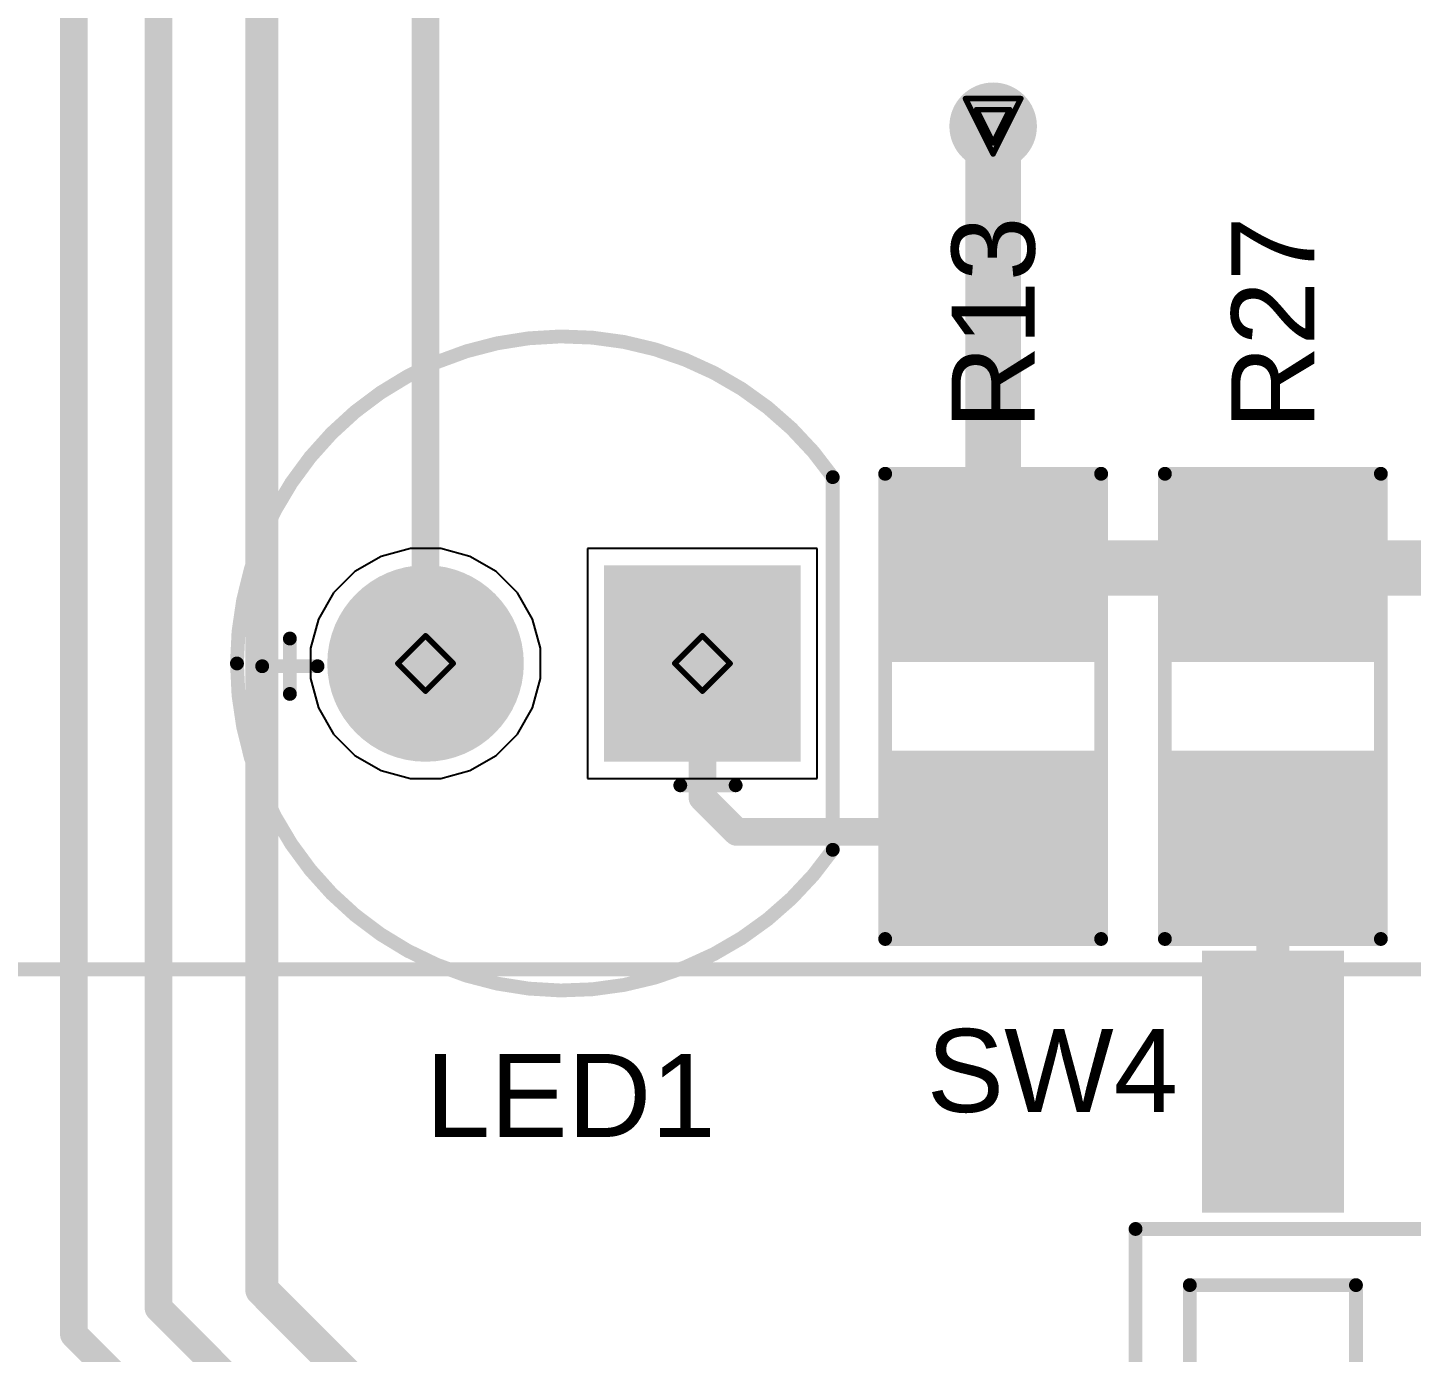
# Model space of a CAD drawing. Header units: inches. Extents: x 29 to 267, y 155 to 337.
# Drawn here: x 54.19 to 66.88, y 223.75 to 235.91 of the extents above; entities that cross this region are included whole.
import ezdxf

# ---------------------------------------------------------------- set-up
doc = ezdxf.new("R2010")
doc.units = ezdxf.units.IN
for name, color, linetype in [('Board Outline', 216, 'Continuous'), ('Bottom Layer', 5, 'Continuous'), ('Bottom Solder', 6, 'Continuous'), ('Dimension', 6, 'Continuous'), ('Drill Drawing', 1, 'Continuous'), ('Multi-Layer', 9, 'Continuous'), ('Pad Holes', 156, 'Continuous'), ('Top Layer', 1, 'Continuous'), ('Top Overlay', 2, 'Continuous'), ('Top Paste', 8, 'Continuous'), ('Top Solder', 216, 'Continuous'), ('Via Holes', 16, 'Continuous')]:
    doc.layers.add(name, color=color, linetype=linetype)
doc.styles.add('Arial', font='', dxfattribs={"height": 0.2})
doc.styles.get('Arial').set_extended_font_data('Arial')

# ---------------------------------------------------------------- blocks, each defined once
blk = doc.blocks.new('SMXS_06K_TP_15')
at = {"layer": 'Top Layer'}
for points in [[(-3.3000442, 6.899998899999999), (-3.3000442, 5.8000011), (-5.5000398, 5.8000011), (-5.5000398, 6.899998899999999)], [(5.5000398, 6.899998899999999), (5.5000398, 5.8000011), (3.3000442, 5.8000011), (3.3000442, 6.899998899999999)], [(-3.3000442, 4.359998899999999), (-3.3000442, 3.2600011), (-5.5000398, 3.2600011), (-5.5000398, 4.359998899999999)], [(5.5000398, 4.359998899999999), (5.5000398, 3.2600011), (3.3000442, 3.2600011), (3.3000442, 4.359998899999999)], [(-3.3000442, 1.8199989), (-3.3000442, 0.7200011), (-5.5000398, 0.7200011), (-5.5000398, 1.8199989)], [(5.5000398, 1.8199989), (5.5000398, 0.7200011), (3.3000442, 0.7200011), (3.3000442, 1.8199989)], [(-3.3000442, -0.7200011), (-3.3000442, -1.8199989), (-5.5000398, -1.8199989), (-5.5000398, -0.7200011)], [(5.5000398, -0.7200011), (5.5000398, -1.8199989), (3.3000442, -1.8199989), (3.3000442, -0.7200011)], [(-3.3000442, -3.2600011), (-3.3000442, -4.359998899999999), (-5.5000398, -4.359998899999999), (-5.5000398, -3.2600011)], [(5.5000398, -3.2600011), (5.5000398, -4.359998899999999), (3.3000442, -4.359998899999999), (3.3000442, -3.2600011)], [(-3.3000442, -5.8000011), (-3.3000442, -6.899998899999999), (-5.5000398, -6.899998899999999), (-5.5000398, -5.8000011)], [(5.5000398, -5.8000011), (5.5000398, -6.899998899999999), (3.3000442, -6.899998899999999), (3.3000442, -5.8000011)]]:
    blk.add_hatch(color=1, dxfattribs=at).paths.add_polyline_path(points)
at = {"layer": 'Top Paste'}
for points in [[(-3.3000442, 6.899998899999999), (-3.3000442, 5.8000011), (-5.5000398, 5.8000011), (-5.5000398, 6.899998899999999)], [(5.5000398, 6.899998899999999), (5.5000398, 5.8000011), (3.3000442, 5.8000011), (3.3000442, 6.899998899999999)], [(-3.3000442, 4.359998899999999), (-3.3000442, 3.2600011), (-5.5000398, 3.2600011), (-5.5000398, 4.359998899999999)], [(5.5000398, 4.359998899999999), (5.5000398, 3.2600011), (3.3000442, 3.2600011), (3.3000442, 4.359998899999999)], [(-3.3000442, 1.8199989), (-3.3000442, 0.7200011), (-5.5000398, 0.7200011), (-5.5000398, 1.8199989)], [(5.5000398, 1.8199989), (5.5000398, 0.7200011), (3.3000442, 0.7200011), (3.3000442, 1.8199989)], [(-3.3000442, -0.7200011), (-3.3000442, -1.8199989), (-5.5000398, -1.8199989), (-5.5000398, -0.7200011)], [(5.5000398, -0.7200011), (5.5000398, -1.8199989), (3.3000442, -1.8199989), (3.3000442, -0.7200011)], [(-3.3000442, -3.2600011), (-3.3000442, -4.359998899999999), (-5.5000398, -4.359998899999999), (-5.5000398, -3.2600011)], [(5.5000398, -3.2600011), (5.5000398, -4.359998899999999), (3.3000442, -4.359998899999999), (3.3000442, -3.2600011)], [(-3.3000442, -5.8000011), (-3.3000442, -6.899998899999999), (-5.5000398, -6.899998899999999), (-5.5000398, -5.8000011)], [(5.5000398, -5.8000011), (5.5000398, -6.899998899999999), (3.3000442, -6.899998899999999), (3.3000442, -5.8000011)]]:
    blk.add_hatch(color=8, dxfattribs=at).paths.add_polyline_path(points)
at = {"layer": 'Top Solder'}
for points in [[(-3.1984442, 7.001598899999999), (-3.1984442, 5.6984011), (-5.6016398, 5.6984011), (-5.6016398, 7.001598899999999)], [(5.6016398, 7.001598899999999), (5.6016398, 5.6984011), (3.1984442, 5.6984011), (3.1984442, 7.001598899999999)], [(-3.1984442, 4.461598899999999), (-3.1984442, 3.1584011), (-5.6016398, 3.1584011), (-5.6016398, 4.461598899999999)], [(5.6016398, 4.461598899999999), (5.6016398, 3.1584011), (3.1984442, 3.1584011), (3.1984442, 4.461598899999999)], [(-3.1984442, 1.9215989), (-3.1984442, 0.6184011), (-5.6016398, 0.6184010999999999), (-5.6016398, 1.9215989)], [(5.6016398, 1.9215989), (5.6016398, 0.6184011), (3.1984442, 0.6184010999999999), (3.1984442, 1.9215989)], [(-3.1984442, -0.6184010999999999), (-3.1984442, -1.9215989), (-5.6016398, -1.9215989), (-5.6016398, -0.6184011)], [(5.6016398, -0.6184010999999999), (5.6016398, -1.9215989), (3.1984442, -1.9215989), (3.1984442, -0.6184011)], [(-3.1984442, -3.1584011), (-3.1984442, -4.461598899999999), (-5.6016398, -4.461598899999999), (-5.6016398, -3.1584011)], [(5.6016398, -3.1584011), (5.6016398, -4.461598899999999), (3.1984442, -4.461598899999999), (3.1984442, -3.1584011)], [(-3.1984442, -5.6984011), (-3.1984442, -7.001598899999999), (-5.6016398, -7.001598899999999), (-5.6016398, -5.6984011)], [(5.6016398, -5.6984011), (5.6016398, -7.001598899999999), (3.1984442, -7.001598899999999), (3.1984442, -5.6984011)]]:
    blk.add_hatch(color=216, dxfattribs=at).paths.add_polyline_path(points)
at = {"layer": 'Top Overlay'}
for points in [[(-3.080029399999999, 7.609941599999999, 0.127, 0.127, 0), (-3.080029399999999, 6.964908599999999, 0.127, 0.127, 0)], [(-3.080029399999999, 7.609941599999999, 0.127, 0.127, 0), (3.0479746, 7.609941599999999, 0.127, 0.127, 0)], [(3.0479746, 7.609941599999999, 0.127, 0.127, 0), (3.0479746, -7.6200508, 0.127, 0.127, 0)], [(-2.2930104, 7.112050799999999, 0.127, 0.127, 0), (-2.2930104, 5.5880508, 0.127, 0.127, 0)], [(-2.2930104, 7.112050799999999, 0.127, 0.127, 0), (2.5329896, 7.112050799999999, 0.127, 0.127, 0)], [(-1.7850104, 7.112050799999999, 0.127, 0.127, 0), (-1.7850104, 5.5880508, 0.127, 0.127, 0)], [(-1.0230104, 7.112050799999999, 0.127, 0.127, 0), (-1.7850104, 6.0960508, 0.127, 0.127, 0)], [(-0.5150104, 7.112050799999999, 0.127, 0.127, 0), (-1.5310104, 5.5880508, 0.127, 0.127, 0)], [(-0.5150104, 7.112050799999999, 0.127, 0.127, 0), (-0.5150104, 5.5880508, 0.127, 0.127, 0)], [(2.5329896, 7.112050799999999, 0.127, 0.127, 0), (2.5329896, 5.5880508, 0.127, 0.127, 0)], [(-5.87873856, 6.4796416, 0.254, 0.254, 0), (-5.75173856, 6.352641599999999, 0.254, 0.254, 0)], [(-5.87873856, 6.4796416, 0.254, 0.254, 0), (-5.87873856, 6.225641599999999, 0.254, 0.254, 0)], [(-5.75173856, 6.352641599999999, 0.254, 0.254, 0), (-5.87873856, 6.225641599999999, 0.254, 0.254, 0)], [(-0.5150104, 6.3500508, 0.127, 0.127, 0), (-1.0230104, 5.5880508, 0.127, 0.127, 0)], [(-3.080029399999999, 5.734989799999999, 0.127, 0.127, 0), (-3.080029399999999, 4.4248832, 0.127, 0.127, 0)], [(-2.2930104, 5.5880508, 0.127, 0.127, 0), (2.5329896, 5.5880508, 0.127, 0.127, 0)], [(-2.2930104, 4.5720508, 0.127, 0.127, 0), (2.5329896, 4.5720508, 0.127, 0.127, 0)], [(-2.2930104, 4.5720508, 0.127, 0.127, 0), (-2.2930104, 3.0480508, 0.127, 0.127, 0)], [(-1.0230104, 4.5720508, 0.127, 0.127, 0), (-1.7850104, 3.5560508, 0.127, 0.127, 0)], [(-1.7850104, 4.5720508, 0.127, 0.127, 0), (-1.7850104, 3.0480508, 0.127, 0.127, 0)], [(-0.5150104, 4.5720508, 0.127, 0.127, 0), (-1.5310104, 3.0480508, 0.127, 0.127, 0)], [(-0.5150104, 4.5720508, 0.127, 0.127, 0), (-0.5150104, 3.0480508, 0.127, 0.127, 0)], [(2.5329896, 4.5720508, 0.127, 0.127, 0), (2.5329896, 3.0480508, 0.127, 0.127, 0)], [(-0.5150104, 3.8100508, 0.127, 0.127, 0), (-1.0230104, 3.0480508, 0.127, 0.127, 0)], [(-3.080029399999999, 3.1949898, 0.127, 0.127, 0), (-3.080029399999999, 1.8848832, 0.127, 0.127, 0)], [(-2.2930104, 3.0480508, 0.127, 0.127, 0), (2.5329896, 3.0480508, 0.127, 0.127, 0)], [(-2.2930104, 2.0320508, 0.127, 0.127, 0), (-2.2930104, 0.5080507999999999, 0.127, 0.127, 0)], [(-2.2930104, 2.0320508, 0.127, 0.127, 0), (2.5329896, 2.0320508, 0.127, 0.127, 0)], [(-1.7850104, 2.0320508, 0.127, 0.127, 0), (-1.7850104, 0.5080507999999999, 0.127, 0.127, 0)], [(-1.0230104, 2.0320508, 0.127, 0.127, 0), (-1.7850104, 1.0160508, 0.127, 0.127, 0)], [(-0.5150104, 2.0320508, 0.127, 0.127, 0), (-1.5310104, 0.5080507999999999, 0.127, 0.127, 0)], [(-0.5150104, 2.0320508, 0.127, 0.127, 0), (-0.5150104, 0.5080507999999999, 0.127, 0.127, 0)], [(2.5329896, 2.0320508, 0.127, 0.127, 0), (2.5329896, 0.5080507999999999, 0.127, 0.127, 0)], [(-0.5150104, 1.2700508, 0.127, 0.127, 0), (-1.0230104, 0.5080507999999999, 0.127, 0.127, 0)], [(-3.080029399999999, 0.6549898, 0.127, 0.127, 0), (-3.080029399999999, -0.6550659999999999, 0.127, 0.127, 0)], [(-2.2930104, 0.5080507999999999, 0.127, 0.127, 0), (2.5329896, 0.5080507999999999, 0.127, 0.127, 0)], [(-2.2930104, -0.5079491999999999, 0.127, 0.127, 0), (2.5329896, -0.5079491999999999, 0.127, 0.127, 0)], [(-2.2930104, -0.5079491999999999, 0.127, 0.127, 0), (-2.2930104, -2.0319492, 0.127, 0.127, 0)], [(-1.0230104, -0.5079491999999999, 0.127, 0.127, 0), (-1.7850104, -1.5239492, 0.127, 0.127, 0)], [(-1.7850104, -0.5079491999999999, 0.127, 0.127, 0), (-1.7850104, -2.0319492, 0.127, 0.127, 0)], [(-0.5150104, -0.5079491999999999, 0.127, 0.127, 0), (-1.5310104, -2.0319492, 0.127, 0.127, 0)], [(-0.5150104, -0.5079491999999999, 0.127, 0.127, 0), (-0.5150104, -2.0319492, 0.127, 0.127, 0)], [(2.5329896, -0.5079491999999999, 0.127, 0.127, 0), (2.5329896, -2.0319492, 0.127, 0.127, 0)], [(-0.5150104, -1.2699492, 0.127, 0.127, 0), (-1.0230104, -2.0319492, 0.127, 0.127, 0)], [(-3.080029399999999, -1.8849594, 0.127, 0.127, 0), (-3.080029399999999, -3.195066, 0.127, 0.127, 0)], [(-2.2930104, -2.0319492, 0.127, 0.127, 0), (2.5329896, -2.0319492, 0.127, 0.127, 0)], [(-2.2930104, -3.0479238, 0.127, 0.127, 0), (-2.2930104, -4.5719238, 0.127, 0.127, 0)], [(-2.2930104, -3.0479238, 0.127, 0.127, 0), (2.5329896, -3.0479238, 0.127, 0.127, 0)], [(-1.7850104, -3.0479238, 0.127, 0.127, 0), (-1.7850104, -4.5719238, 0.127, 0.127, 0)], [(-1.0230104, -3.0479238, 0.127, 0.127, 0), (-1.7850104, -4.0639238, 0.127, 0.127, 0)], [(-0.5150104, -3.0479238, 0.127, 0.127, 0), (-1.5310104, -4.5719238, 0.127, 0.127, 0)], [(-0.5150104, -3.0479238, 0.127, 0.127, 0), (-0.5150104, -4.5719238, 0.127, 0.127, 0)], [(2.5329896, -3.0479238, 0.127, 0.127, 0), (2.5329896, -4.5719238, 0.127, 0.127, 0)], [(-0.5150104, -3.8099238, 0.127, 0.127, 0), (-1.0230104, -4.5719238, 0.127, 0.127, 0)], [(-3.080029399999999, -4.4249594, 0.127, 0.127, 0), (-3.080029399999999, -5.735066, 0.127, 0.127, 0)], [(-2.2930104, -4.5719238, 0.127, 0.127, 0), (2.5329896, -4.5719238, 0.127, 0.127, 0)], [(-2.2930104, -5.5879238, 0.127, 0.127, 0), (2.5329896, -5.5879238, 0.127, 0.127, 0)], [(-2.2930104, -5.5879238, 0.127, 0.127, 0), (-2.2930104, -7.1119238, 0.127, 0.127, 0)], [(-1.0230104, -5.5879238, 0.127, 0.127, 0), (-1.7850104, -6.603923799999999, 0.127, 0.127, 0)], [(-1.7850104, -5.5879238, 0.127, 0.127, 0), (-1.7850104, -7.1119238, 0.127, 0.127, 0)], [(-0.5150104, -5.5879238, 0.127, 0.127, 0), (-1.5310104, -7.1119238, 0.127, 0.127, 0)], [(-0.5150104, -5.5879238, 0.127, 0.127, 0), (-0.5150104, -7.1119238, 0.127, 0.127, 0)], [(2.5329896, -5.5879238, 0.127, 0.127, 0), (2.5329896, -7.1119238, 0.127, 0.127, 0)], [(-0.5150104, -6.3499238, 0.127, 0.127, 0), (-1.0230104, -7.1119238, 0.127, 0.127, 0)], [(-3.080029399999999, -6.964959399999999, 0.127, 0.127, 0), (-3.080029399999999, -7.6200508, 0.127, 0.127, 0)], [(-2.2930104, -7.1119238, 0.127, 0.127, 0), (2.5329896, -7.1119238, 0.127, 0.127, 0)], [(-3.080029399999999, -7.6200508, 0.127, 0.127, 0), (3.0479746, -7.6200508, 0.127, 0.127, 0)]]:
    blk.add_lwpolyline(points, format="xyseb", dxfattribs=at)
for points in [[(-3.1117794, 7.609941599999999, 0.0635, 0.0635, 1), (-3.0482794, 7.609941599999999, 0.0635, 0.0635, 1)], [(-3.1117794, 7.609941599999999, 0.0635, 0.0635, 1), (-3.0482794, 7.609941599999999, 0.0635, 0.0635, 1)], [(3.0162246, 7.609941599999999, 0.0635, 0.0635, 1), (3.0797246, 7.609941599999999, 0.0635, 0.0635, 1)], [(3.0162246, 7.609941599999999, 0.0635, 0.0635, 1), (3.0797246, 7.609941599999999, 0.0635, 0.0635, 1)], [(-2.3247604, 7.112050799999999, 0.0635, 0.0635, 1), (-2.2612604, 7.112050799999999, 0.0635, 0.0635, 1)], [(-2.3247604, 7.112050799999999, 0.0635, 0.0635, 1), (-2.2612604, 7.112050799999999, 0.0635, 0.0635, 1)], [(-1.8167604, 7.112050799999999, 0.0635, 0.0635, 1), (-1.7532604, 7.112050799999999, 0.0635, 0.0635, 1)], [(-1.0547604, 7.112050799999999, 0.0635, 0.0635, 1), (-0.9912603999999999, 7.112050799999999, 0.0635, 0.0635, 1)], [(-0.5467603999999999, 7.112050799999999, 0.0635, 0.0635, 1), (-0.4832604, 7.112050799999999, 0.0635, 0.0635, 1)], [(-0.5467603999999999, 7.112050799999999, 0.0635, 0.0635, 1), (-0.4832604, 7.112050799999999, 0.0635, 0.0635, 1)], [(2.5012396, 7.112050799999999, 0.0635, 0.0635, 1), (2.5647396, 7.112050799999999, 0.0635, 0.0635, 1)], [(2.5012396, 7.112050799999999, 0.0635, 0.0635, 1), (2.5647396, 7.112050799999999, 0.0635, 0.0635, 1)], [(-3.1117794, 6.964908599999999, 0.0635, 0.0635, 1), (-3.0482794, 6.964908599999999, 0.0635, 0.0635, 1)], [(-5.94223856, 6.4796416, 0.127, 0.127, 1), (-5.815238559999999, 6.4796416, 0.127, 0.127, 1)], [(-5.94223856, 6.4796416, 0.127, 0.127, 1), (-5.815238559999999, 6.4796416, 0.127, 0.127, 1)], [(-5.815238559999999, 6.352641599999999, 0.127, 0.127, 1), (-5.688238559999999, 6.352641599999999, 0.127, 0.127, 1)], [(-5.815238559999999, 6.352641599999999, 0.127, 0.127, 1), (-5.688238559999999, 6.352641599999999, 0.127, 0.127, 1)], [(-5.94223856, 6.225641599999999, 0.127, 0.127, 1), (-5.815238559999999, 6.225641599999999, 0.127, 0.127, 1)], [(-5.94223856, 6.225641599999999, 0.127, 0.127, 1), (-5.815238559999999, 6.225641599999999, 0.127, 0.127, 1)], [(-0.5467603999999999, 6.3500508, 0.0635, 0.0635, 1), (-0.4832604, 6.3500508, 0.0635, 0.0635, 1)], [(-1.8167604, 6.0960508, 0.0635, 0.0635, 1), (-1.7532604, 6.0960508, 0.0635, 0.0635, 1)], [(-3.1117794, 5.734989799999999, 0.0635, 0.0635, 1), (-3.0482794, 5.734989799999999, 0.0635, 0.0635, 1)], [(-2.3247604, 5.5880508, 0.0635, 0.0635, 1), (-2.2612604, 5.5880508, 0.0635, 0.0635, 1)], [(-2.3247604, 5.5880508, 0.0635, 0.0635, 1), (-2.2612604, 5.5880508, 0.0635, 0.0635, 1)], [(-1.8167604, 5.5880508, 0.0635, 0.0635, 1), (-1.7532604, 5.5880508, 0.0635, 0.0635, 1)], [(-1.5627604, 5.5880508, 0.0635, 0.0635, 1), (-1.4992604, 5.5880508, 0.0635, 0.0635, 1)], [(-1.0547604, 5.5880508, 0.0635, 0.0635, 1), (-0.9912603999999999, 5.5880508, 0.0635, 0.0635, 1)], [(-0.5467603999999999, 5.5880508, 0.0635, 0.0635, 1), (-0.4832604, 5.5880508, 0.0635, 0.0635, 1)], [(2.5012396, 5.5880508, 0.0635, 0.0635, 1), (2.5647396, 5.5880508, 0.0635, 0.0635, 1)], [(2.5012396, 5.5880508, 0.0635, 0.0635, 1), (2.5647396, 5.5880508, 0.0635, 0.0635, 1)], [(-2.3247604, 4.5720508, 0.0635, 0.0635, 1), (-2.2612604, 4.5720508, 0.0635, 0.0635, 1)], [(-2.3247604, 4.5720508, 0.0635, 0.0635, 1), (-2.2612604, 4.5720508, 0.0635, 0.0635, 1)], [(-1.8167604, 4.5720508, 0.0635, 0.0635, 1), (-1.7532604, 4.5720508, 0.0635, 0.0635, 1)], [(-1.0547604, 4.5720508, 0.0635, 0.0635, 1), (-0.9912603999999999, 4.5720508, 0.0635, 0.0635, 1)], [(-0.5467603999999999, 4.5720508, 0.0635, 0.0635, 1), (-0.4832604, 4.5720508, 0.0635, 0.0635, 1)], [(-0.5467603999999999, 4.5720508, 0.0635, 0.0635, 1), (-0.4832604, 4.5720508, 0.0635, 0.0635, 1)], [(2.5012396, 4.5720508, 0.0635, 0.0635, 1), (2.5647396, 4.5720508, 0.0635, 0.0635, 1)], [(2.5012396, 4.5720508, 0.0635, 0.0635, 1), (2.5647396, 4.5720508, 0.0635, 0.0635, 1)], [(-3.1117794, 4.4248832, 0.0635, 0.0635, 1), (-3.0482794, 4.4248832, 0.0635, 0.0635, 1)], [(-0.5467603999999999, 3.8100508, 0.0635, 0.0635, 1), (-0.4832604, 3.8100508, 0.0635, 0.0635, 1)], [(-1.8167604, 3.5560508, 0.0635, 0.0635, 1), (-1.7532604, 3.5560508, 0.0635, 0.0635, 1)], [(-3.1117794, 3.1949898, 0.0635, 0.0635, 1), (-3.0482794, 3.1949898, 0.0635, 0.0635, 1)], [(-2.3247604, 3.0480508, 0.0635, 0.0635, 1), (-2.2612604, 3.0480508, 0.0635, 0.0635, 1)], [(-2.3247604, 3.0480508, 0.0635, 0.0635, 1), (-2.2612604, 3.0480508, 0.0635, 0.0635, 1)], [(-1.8167604, 3.0480508, 0.0635, 0.0635, 1), (-1.7532604, 3.0480508, 0.0635, 0.0635, 1)], [(-1.5627604, 3.0480508, 0.0635, 0.0635, 1), (-1.4992604, 3.0480508, 0.0635, 0.0635, 1)], [(-1.0547604, 3.0480508, 0.0635, 0.0635, 1), (-0.9912603999999999, 3.0480508, 0.0635, 0.0635, 1)], [(-0.5467603999999999, 3.0480508, 0.0635, 0.0635, 1), (-0.4832604, 3.0480508, 0.0635, 0.0635, 1)], [(2.5012396, 3.0480508, 0.0635, 0.0635, 1), (2.5647396, 3.0480508, 0.0635, 0.0635, 1)], [(2.5012396, 3.0480508, 0.0635, 0.0635, 1), (2.5647396, 3.0480508, 0.0635, 0.0635, 1)], [(-2.3247604, 2.0320508, 0.0635, 0.0635, 1), (-2.2612604, 2.0320508, 0.0635, 0.0635, 1)], [(-2.3247604, 2.0320508, 0.0635, 0.0635, 1), (-2.2612604, 2.0320508, 0.0635, 0.0635, 1)], [(-1.8167604, 2.0320508, 0.0635, 0.0635, 1), (-1.7532604, 2.0320508, 0.0635, 0.0635, 1)], [(-1.0547604, 2.0320508, 0.0635, 0.0635, 1), (-0.9912603999999999, 2.0320508, 0.0635, 0.0635, 1)], [(-0.5467603999999999, 2.0320508, 0.0635, 0.0635, 1), (-0.4832604, 2.0320508, 0.0635, 0.0635, 1)], [(-0.5467603999999999, 2.0320508, 0.0635, 0.0635, 1), (-0.4832604, 2.0320508, 0.0635, 0.0635, 1)], [(2.5012396, 2.0320508, 0.0635, 0.0635, 1), (2.5647396, 2.0320508, 0.0635, 0.0635, 1)], [(2.5012396, 2.0320508, 0.0635, 0.0635, 1), (2.5647396, 2.0320508, 0.0635, 0.0635, 1)], [(-3.1117794, 1.8848832, 0.0635, 0.0635, 1), (-3.0482794, 1.8848832, 0.0635, 0.0635, 1)], [(-0.5467603999999999, 1.2700508, 0.0635, 0.0635, 1), (-0.4832604, 1.2700508, 0.0635, 0.0635, 1)], [(-1.8167604, 1.0160508, 0.0635, 0.0635, 1), (-1.7532604, 1.0160508, 0.0635, 0.0635, 1)], [(-3.1117794, 0.6549898, 0.0635, 0.0635, 1), (-3.0482794, 0.6549898, 0.0635, 0.0635, 1)], [(-2.3247604, 0.5080507999999999, 0.0635, 0.0635, 1), (-2.2612604, 0.5080507999999999, 0.0635, 0.0635, 1)], [(-2.3247604, 0.5080507999999999, 0.0635, 0.0635, 1), (-2.2612604, 0.5080507999999999, 0.0635, 0.0635, 1)], [(-1.8167604, 0.5080507999999999, 0.0635, 0.0635, 1), (-1.7532604, 0.5080507999999999, 0.0635, 0.0635, 1)], [(-1.5627604, 0.5080507999999999, 0.0635, 0.0635, 1), (-1.4992604, 0.5080507999999999, 0.0635, 0.0635, 1)], [(-1.0547604, 0.5080507999999999, 0.0635, 0.0635, 1), (-0.9912603999999999, 0.5080507999999999, 0.0635, 0.0635, 1)], [(-0.5467603999999999, 0.5080507999999999, 0.0635, 0.0635, 1), (-0.4832604, 0.5080507999999999, 0.0635, 0.0635, 1)], [(2.5012396, 0.5080507999999999, 0.0635, 0.0635, 1), (2.5647396, 0.5080507999999999, 0.0635, 0.0635, 1)], [(2.5012396, 0.5080507999999999, 0.0635, 0.0635, 1), (2.5647396, 0.5080507999999999, 0.0635, 0.0635, 1)], [(-2.3247604, -0.5079491999999999, 0.0635, 0.0635, 1), (-2.2612604, -0.5079491999999999, 0.0635, 0.0635, 1)], [(-2.3247604, -0.5079491999999999, 0.0635, 0.0635, 1), (-2.2612604, -0.5079491999999999, 0.0635, 0.0635, 1)], [(-1.8167604, -0.5079491999999999, 0.0635, 0.0635, 1), (-1.7532604, -0.5079491999999999, 0.0635, 0.0635, 1)], [(-1.0547604, -0.5079491999999999, 0.0635, 0.0635, 1), (-0.9912603999999999, -0.5079491999999999, 0.0635, 0.0635, 1)], [(-0.5467603999999999, -0.5079491999999999, 0.0635, 0.0635, 1), (-0.4832604, -0.5079491999999999, 0.0635, 0.0635, 1)], [(-0.5467603999999999, -0.5079491999999999, 0.0635, 0.0635, 1), (-0.4832604, -0.5079491999999999, 0.0635, 0.0635, 1)], [(2.5012396, -0.5079491999999999, 0.0635, 0.0635, 1), (2.5647396, -0.5079491999999999, 0.0635, 0.0635, 1)], [(2.5012396, -0.5079491999999999, 0.0635, 0.0635, 1), (2.5647396, -0.5079491999999999, 0.0635, 0.0635, 1)], [(-3.1117794, -0.6550659999999999, 0.0635, 0.0635, 1), (-3.0482794, -0.6550659999999999, 0.0635, 0.0635, 1)], [(-0.5467603999999999, -1.2699492, 0.0635, 0.0635, 1), (-0.4832604, -1.2699492, 0.0635, 0.0635, 1)], [(-1.8167604, -1.5239492, 0.0635, 0.0635, 1), (-1.7532604, -1.5239492, 0.0635, 0.0635, 1)], [(-3.1117794, -1.8849594, 0.0635, 0.0635, 1), (-3.0482794, -1.8849594, 0.0635, 0.0635, 1)], [(-2.3247604, -2.0319492, 0.0635, 0.0635, 1), (-2.2612604, -2.0319492, 0.0635, 0.0635, 1)], [(-2.3247604, -2.0319492, 0.0635, 0.0635, 1), (-2.2612604, -2.0319492, 0.0635, 0.0635, 1)], [(-1.8167604, -2.0319492, 0.0635, 0.0635, 1), (-1.7532604, -2.0319492, 0.0635, 0.0635, 1)], [(-1.5627604, -2.0319492, 0.0635, 0.0635, 1), (-1.4992604, -2.0319492, 0.0635, 0.0635, 1)], [(-1.0547604, -2.0319492, 0.0635, 0.0635, 1), (-0.9912603999999999, -2.0319492, 0.0635, 0.0635, 1)], [(-0.5467603999999999, -2.0319492, 0.0635, 0.0635, 1), (-0.4832604, -2.0319492, 0.0635, 0.0635, 1)], [(2.5012396, -2.0319492, 0.0635, 0.0635, 1), (2.5647396, -2.0319492, 0.0635, 0.0635, 1)], [(2.5012396, -2.0319492, 0.0635, 0.0635, 1), (2.5647396, -2.0319492, 0.0635, 0.0635, 1)], [(-2.3247604, -3.0479238, 0.0635, 0.0635, 1), (-2.2612604, -3.0479238, 0.0635, 0.0635, 1)], [(-2.3247604, -3.0479238, 0.0635, 0.0635, 1), (-2.2612604, -3.0479238, 0.0635, 0.0635, 1)], [(-1.8167604, -3.0479238, 0.0635, 0.0635, 1), (-1.7532604, -3.0479238, 0.0635, 0.0635, 1)], [(-1.0547604, -3.0479238, 0.0635, 0.0635, 1), (-0.9912603999999999, -3.0479238, 0.0635, 0.0635, 1)], [(-0.5467603999999999, -3.0479238, 0.0635, 0.0635, 1), (-0.4832604, -3.0479238, 0.0635, 0.0635, 1)], [(-0.5467603999999999, -3.0479238, 0.0635, 0.0635, 1), (-0.4832604, -3.0479238, 0.0635, 0.0635, 1)], [(2.5012396, -3.0479238, 0.0635, 0.0635, 1), (2.5647396, -3.0479238, 0.0635, 0.0635, 1)], [(2.5012396, -3.0479238, 0.0635, 0.0635, 1), (2.5647396, -3.0479238, 0.0635, 0.0635, 1)], [(-3.1117794, -3.195066, 0.0635, 0.0635, 1), (-3.0482794, -3.195066, 0.0635, 0.0635, 1)], [(-0.5467603999999999, -3.8099238, 0.0635, 0.0635, 1), (-0.4832604, -3.8099238, 0.0635, 0.0635, 1)], [(-1.8167604, -4.0639238, 0.0635, 0.0635, 1), (-1.7532604, -4.0639238, 0.0635, 0.0635, 1)], [(-3.1117794, -4.4249594, 0.0635, 0.0635, 1), (-3.0482794, -4.4249594, 0.0635, 0.0635, 1)], [(-2.3247604, -4.5719238, 0.0635, 0.0635, 1), (-2.2612604, -4.5719238, 0.0635, 0.0635, 1)], [(-2.3247604, -4.5719238, 0.0635, 0.0635, 1), (-2.2612604, -4.5719238, 0.0635, 0.0635, 1)], [(-1.8167604, -4.5719238, 0.0635, 0.0635, 1), (-1.7532604, -4.5719238, 0.0635, 0.0635, 1)], [(-1.5627604, -4.5719238, 0.0635, 0.0635, 1), (-1.4992604, -4.5719238, 0.0635, 0.0635, 1)], [(-1.0547604, -4.5719238, 0.0635, 0.0635, 1), (-0.9912603999999999, -4.5719238, 0.0635, 0.0635, 1)], [(-0.5467603999999999, -4.5719238, 0.0635, 0.0635, 1), (-0.4832604, -4.5719238, 0.0635, 0.0635, 1)], [(2.5012396, -4.5719238, 0.0635, 0.0635, 1), (2.5647396, -4.5719238, 0.0635, 0.0635, 1)], [(2.5012396, -4.5719238, 0.0635, 0.0635, 1), (2.5647396, -4.5719238, 0.0635, 0.0635, 1)], [(-2.3247604, -5.5879238, 0.0635, 0.0635, 1), (-2.2612604, -5.5879238, 0.0635, 0.0635, 1)], [(-2.3247604, -5.5879238, 0.0635, 0.0635, 1), (-2.2612604, -5.5879238, 0.0635, 0.0635, 1)], [(-1.8167604, -5.5879238, 0.0635, 0.0635, 1), (-1.7532604, -5.5879238, 0.0635, 0.0635, 1)], [(-1.0547604, -5.5879238, 0.0635, 0.0635, 1), (-0.9912603999999999, -5.5879238, 0.0635, 0.0635, 1)], [(-0.5467603999999999, -5.5879238, 0.0635, 0.0635, 1), (-0.4832604, -5.5879238, 0.0635, 0.0635, 1)], [(-0.5467603999999999, -5.5879238, 0.0635, 0.0635, 1), (-0.4832604, -5.5879238, 0.0635, 0.0635, 1)], [(2.5012396, -5.5879238, 0.0635, 0.0635, 1), (2.5647396, -5.5879238, 0.0635, 0.0635, 1)], [(2.5012396, -5.5879238, 0.0635, 0.0635, 1), (2.5647396, -5.5879238, 0.0635, 0.0635, 1)], [(-3.1117794, -5.735066, 0.0635, 0.0635, 1), (-3.0482794, -5.735066, 0.0635, 0.0635, 1)], [(-0.5467603999999999, -6.3499238, 0.0635, 0.0635, 1), (-0.4832604, -6.3499238, 0.0635, 0.0635, 1)], [(-1.8167604, -6.603923799999999, 0.0635, 0.0635, 1), (-1.7532604, -6.603923799999999, 0.0635, 0.0635, 1)], [(-3.1117794, -6.964959399999999, 0.0635, 0.0635, 1), (-3.0482794, -6.964959399999999, 0.0635, 0.0635, 1)], [(-2.3247604, -7.1119238, 0.0635, 0.0635, 1), (-2.2612604, -7.1119238, 0.0635, 0.0635, 1)], [(-2.3247604, -7.1119238, 0.0635, 0.0635, 1), (-2.2612604, -7.1119238, 0.0635, 0.0635, 1)], [(-1.8167604, -7.1119238, 0.0635, 0.0635, 1), (-1.7532604, -7.1119238, 0.0635, 0.0635, 1)], [(-1.5627604, -7.1119238, 0.0635, 0.0635, 1), (-1.4992604, -7.1119238, 0.0635, 0.0635, 1)], [(-1.0547604, -7.1119238, 0.0635, 0.0635, 1), (-0.9912603999999999, -7.1119238, 0.0635, 0.0635, 1)], [(-0.5467603999999999, -7.1119238, 0.0635, 0.0635, 1), (-0.4832604, -7.1119238, 0.0635, 0.0635, 1)], [(2.5012396, -7.1119238, 0.0635, 0.0635, 1), (2.5647396, -7.1119238, 0.0635, 0.0635, 1)], [(2.5012396, -7.1119238, 0.0635, 0.0635, 1), (2.5647396, -7.1119238, 0.0635, 0.0635, 1)], [(-3.1117794, -7.6200508, 0.0635, 0.0635, 1), (-3.0482794, -7.6200508, 0.0635, 0.0635, 1)], [(-3.1117794, -7.6200508, 0.0635, 0.0635, 1), (-3.0482794, -7.6200508, 0.0635, 0.0635, 1)], [(3.0162246, -7.6200508, 0.0635, 0.0635, 1), (3.0797246, -7.6200508, 0.0635, 0.0635, 1)], [(3.0162246, -7.6200508, 0.0635, 0.0635, 1), (3.0797246, -7.6200508, 0.0635, 0.0635, 1)]]:
    blk.add_lwpolyline(points, format="xyseb", close=True, dxfattribs=at)
at = {"layer": 'Top Overlay', "style": 'Arial'}
for p in [(1.689608, 6.409943999999999), (1.689608, 3.869944), (1.689608, 1.329944), (1.689608, -1.21004076), (1.689608, -3.75004076), (1.689608, -6.29004076)]:
    blk.add_text('ON', height=0.7619999999999999, rotation=180, dxfattribs=at).set_placement(p)
blk = doc.blocks.new('R___1206_29')
at = {"layer": 'Top Layer'}
for points in [[(-2.032, 0.889), (-0.508, 0.889), (-0.508, -0.889), (-2.032, -0.889)], [(0.508, 0.889), (2.032, 0.889), (2.032, -0.889), (0.508, -0.889)]]:
    blk.add_hatch(color=1, dxfattribs=at).paths.add_polyline_path(points)
at = {"layer": 'Top Paste'}
for points in [[(-2.032, 0.889), (-0.508, 0.889), (-0.508, -0.889), (-2.032, -0.889)], [(0.508, 0.889), (2.032, 0.889), (2.032, -0.889), (0.508, -0.889)]]:
    blk.add_hatch(color=8, dxfattribs=at).paths.add_polyline_path(points)
at = {"layer": 'Top Solder'}
for points in [[(-2.1336, 0.9905999999999999), (-0.4064, 0.9905999999999999), (-0.4064, -0.9905999999999999), (-2.1336, -0.9905999999999999)], [(0.4064, 0.9905999999999999), (2.1336, 0.9905999999999999), (2.1336, -0.9905999999999999), (0.4064, -0.9905999999999999)]]:
    blk.add_hatch(color=216, dxfattribs=at).paths.add_polyline_path(points)
at = {"layer": 'Top Overlay'}
for points in [[(-2.1336, 0.9905999999999999, 0.127, 0.127, 0), (2.1336, 0.9905999999999999, 0.127, 0.127, 0)], [(-2.1336, 0.9905999999999999, 0.127, 0.127, 0), (-2.1336, -0.9905999999999999, 0.127, 0.127, 0)], [(2.1336, 0.9905999999999999, 0.127, 0.127, 0), (2.1336, -0.9905999999999999, 0.127, 0.127, 0)], [(-2.1336, -0.9905999999999999, 0.127, 0.127, 0), (2.1336, -0.9905999999999999, 0.127, 0.127, 0)]]:
    blk.add_lwpolyline(points, format="xyseb", dxfattribs=at)
for points in [[(-2.16535, 0.9905999999999999, 0.0635, 0.0635, 1), (-2.10185, 0.9905999999999999, 0.0635, 0.0635, 1)], [(-2.16535, 0.9905999999999999, 0.0635, 0.0635, 1), (-2.10185, 0.9905999999999999, 0.0635, 0.0635, 1)], [(2.10185, 0.9905999999999999, 0.0635, 0.0635, 1), (2.16535, 0.9905999999999999, 0.0635, 0.0635, 1)], [(2.10185, 0.9905999999999999, 0.0635, 0.0635, 1), (2.16535, 0.9905999999999999, 0.0635, 0.0635, 1)], [(-2.16535, -0.9905999999999999, 0.0635, 0.0635, 1), (-2.10185, -0.9905999999999999, 0.0635, 0.0635, 1)], [(-2.16535, -0.9905999999999999, 0.0635, 0.0635, 1), (-2.10185, -0.9905999999999999, 0.0635, 0.0635, 1)], [(2.10185, -0.9905999999999999, 0.0635, 0.0635, 1), (2.16535, -0.9905999999999999, 0.0635, 0.0635, 1)], [(2.10185, -0.9905999999999999, 0.0635, 0.0635, 1), (2.16535, -0.9905999999999999, 0.0635, 0.0635, 1)]]:
    blk.add_lwpolyline(points, format="xyseb", close=True, dxfattribs=at)
blk = doc.blocks.new('R___1206_43')
at = {"layer": 'Top Layer'}
for points in [[(-2.032, 0.889), (-0.508, 0.889), (-0.508, -0.889), (-2.032, -0.889)], [(0.508, 0.889), (2.032, 0.889), (2.032, -0.889), (0.508, -0.889)]]:
    blk.add_hatch(color=1, dxfattribs=at).paths.add_polyline_path(points)
at = {"layer": 'Top Paste'}
for points in [[(-2.032, 0.889), (-0.508, 0.889), (-0.508, -0.889), (-2.032, -0.889)], [(0.508, 0.889), (2.032, 0.889), (2.032, -0.889), (0.508, -0.889)]]:
    blk.add_hatch(color=8, dxfattribs=at).paths.add_polyline_path(points)
at = {"layer": 'Top Solder'}
for points in [[(-2.1336, 0.9905999999999999), (-0.4064, 0.9905999999999999), (-0.4064, -0.9905999999999999), (-2.1336, -0.9905999999999999)], [(0.4064, 0.9905999999999999), (2.1336, 0.9905999999999999), (2.1336, -0.9905999999999999), (0.4064, -0.9905999999999999)]]:
    blk.add_hatch(color=216, dxfattribs=at).paths.add_polyline_path(points)
at = {"layer": 'Top Overlay'}
for points in [[(-2.1336, -0.9905999999999999, 0.127, 0.127, 0), (-2.1336, 0.9905999999999999, 0.127, 0.127, 0)], [(2.1336, 0.9905999999999999, 0.127, 0.127, 0), (-2.1336, 0.9905999999999999, 0.127, 0.127, 0)], [(2.1336, -0.9905999999999999, 0.127, 0.127, 0), (2.1336, 0.9905999999999999, 0.127, 0.127, 0)], [(2.1336, -0.9905999999999999, 0.127, 0.127, 0), (-2.1336, -0.9905999999999999, 0.127, 0.127, 0)]]:
    blk.add_lwpolyline(points, format="xyseb", dxfattribs=at)
for points in [[(-2.16535, 0.9905999999999999, 0.0635, 0.0635, 1), (-2.10185, 0.9905999999999999, 0.0635, 0.0635, 1)], [(-2.16535, 0.9905999999999999, 0.0635, 0.0635, 1), (-2.10185, 0.9905999999999999, 0.0635, 0.0635, 1)], [(2.10185, 0.9905999999999999, 0.0635, 0.0635, 1), (2.16535, 0.9905999999999999, 0.0635, 0.0635, 1)], [(2.10185, 0.9905999999999999, 0.0635, 0.0635, 1), (2.16535, 0.9905999999999999, 0.0635, 0.0635, 1)], [(-2.16535, -0.9905999999999999, 0.0635, 0.0635, 1), (-2.10185, -0.9905999999999999, 0.0635, 0.0635, 1)], [(-2.16535, -0.9905999999999999, 0.0635, 0.0635, 1), (-2.10185, -0.9905999999999999, 0.0635, 0.0635, 1)], [(2.10185, -0.9905999999999999, 0.0635, 0.0635, 1), (2.16535, -0.9905999999999999, 0.0635, 0.0635, 1)], [(2.10185, -0.9905999999999999, 0.0635, 0.0635, 1), (2.16535, -0.9905999999999999, 0.0635, 0.0635, 1)]]:
    blk.add_lwpolyline(points, format="xyseb", close=True, dxfattribs=at)
blk = doc.blocks.new('TH_LED_5___Y______67')
at = {"layer": 'Bottom Layer'}
blk.add_hatch(color=5, dxfattribs=at).paths.add_polyline_path([(-2.06999967, 0.7999996699999999), (-0.47000033, 0.7999996699999999), (-0.47000033, -0.7999996699999999), (-2.06999967, -0.7999996699999999)])
h = blk.add_hatch(color=5, dxfattribs=at)
edge = h.paths.add_edge_path()
edge.add_arc((1.27, 0), 0.7999984, 0, 360)
at = {"layer": 'Bottom Solder'}
blk.add_hatch(color=6, dxfattribs=at).paths.add_polyline_path([(-2.17159967, 0.90159967), (-0.36840033, 0.90159967), (-0.36840033, -0.90159967), (-2.17159967, -0.90159967)])
h = blk.add_hatch(color=6, dxfattribs=at)
edge = h.paths.add_edge_path()
edge.add_arc((1.27, 0), 0.9015983999999999, 0, 360)
at = {"layer": 'Multi-Layer'}
blk.add_hatch(color=9, dxfattribs=at).paths.add_polyline_path([(-2.06999967, 0.7999996699999999), (-0.47000033, 0.7999996699999999), (-0.47000033, -0.7999996699999999), (-2.06999967, -0.7999996699999999)])
h = blk.add_hatch(color=9, dxfattribs=at)
edge = h.paths.add_edge_path()
edge.add_arc((1.27, 0), 0.7999984, 0, 360)
at = {"layer": 'Pad Holes'}
h = blk.add_hatch(color=7, dxfattribs=at)
edge = h.paths.add_edge_path()
edge.add_arc((-1.27, 0), 0.4500118, 0, 360)
h = blk.add_hatch(color=7, dxfattribs=at)
edge = h.paths.add_edge_path()
edge.add_arc((1.27, 0), 0.4500118, 0, 360)
at = {"layer": 'Top Layer'}
blk.add_hatch(color=1, dxfattribs=at).paths.add_polyline_path([(-2.06999967, 0.7999996699999999), (-0.47000033, 0.7999996699999999), (-0.47000033, -0.7999996699999999), (-2.06999967, -0.7999996699999999)])
h = blk.add_hatch(color=1, dxfattribs=at)
edge = h.paths.add_edge_path()
edge.add_arc((1.27, 0), 0.7999984, 0, 360)
at = {"layer": 'Top Solder'}
blk.add_hatch(color=216, dxfattribs=at).paths.add_polyline_path([(-2.17159967, 0.90159967), (-0.36840033, 0.90159967), (-0.36840033, -0.90159967), (-2.17159967, -0.90159967)])
h = blk.add_hatch(color=216, dxfattribs=at)
edge = h.paths.add_edge_path()
edge.add_arc((1.27, 0), 0.9015983999999999, 0, 360)
at = {"layer": 'Top Overlay'}
for points in [[(-2.46556784, 1.70908726, 0.127, 0.127, -0.7350501228491372), (2.99999908, 0, 0.127, 0.127, 0)], [(-2.46556784, 1.70908726, 0.127, 0.127, 0), (-2.46556784, -1.70908726, 0.127, 0.127, 0)], [(-1.0668, 1.1176, 0.127, 0.127, 0), (-1.5748, 1.1176, 0.127, 0.127, 0)], [(2.5146, 0.2794, 0.127, 0.127, 0), (2.5146, -0.2286, 0.127, 0.127, 0)], [(2.99999908, 0, 0.127, 0.127, -0.7350501228491367), (-2.46556784, -1.70908726, 0.127, 0.127, 0)], [(2.7686, 0.0254, 0.127, 0.127, 0), (2.2606, 0.0254, 0.127, 0.127, 0)]]:
    blk.add_lwpolyline(points, format="xyseb", dxfattribs=at)
for points in [[(-2.49731784, 1.70908726, 0.0635, 0.0635, 1), (-2.43381784, 1.70908726, 0.0635, 0.0635, 1)], [(-2.49731784, 1.70908726, 0.0635, 0.0635, 1), (-2.43381784, 1.70908726, 0.0635, 0.0635, 1)], [(-1.60655, 1.1176, 0.0635, 0.0635, 1), (-1.54305, 1.1176, 0.0635, 0.0635, 1)], [(-1.09855, 1.1176, 0.0635, 0.0635, 1), (-1.03505, 1.1176, 0.0635, 0.0635, 1)], [(2.48285, 0.2794, 0.0635, 0.0635, 1), (2.54635, 0.2794, 0.0635, 0.0635, 1)], [(2.22885, 0.0254, 0.0635, 0.0635, 1), (2.29235, 0.0254, 0.0635, 0.0635, 1)], [(2.73685, 0.0254, 0.0635, 0.0635, 1), (2.80035, 0.0254, 0.0635, 0.0635, 1)], [(2.96824908, 0, 0.0635, 0.0635, 1), (3.03174908, 0, 0.0635, 0.0635, 1)], [(2.96824908, 0, 0.0635, 0.0635, 1), (3.03174908, 0, 0.0635, 0.0635, 1)], [(2.48285, -0.2286, 0.0635, 0.0635, 1), (2.54635, -0.2286, 0.0635, 0.0635, 1)], [(-2.49731784, -1.70908726, 0.0635, 0.0635, 1), (-2.43381784, -1.70908726, 0.0635, 0.0635, 1)], [(-2.49731784, -1.70908726, 0.0635, 0.0635, 1), (-2.43381784, -1.70908726, 0.0635, 0.0635, 1)]]:
    blk.add_lwpolyline(points, format="xyseb", close=True, dxfattribs=at)

msp = doc.modelspace()

# ---------------------------------------------------------------- hatches: boundary and pattern name
at = {"layer": 'Bottom Layer'}
h = msp.add_hatch(color=5, dxfattribs=at)
edge = h.paths.add_edge_path()
edge.add_arc((63.0428, 235.0008), 0.2999994, 0, 360)
at = {"layer": 'Bottom Solder'}
h = msp.add_hatch(color=6, dxfattribs=at)
edge = h.paths.add_edge_path()
edge.add_arc((63.0428, 235.0008), 0.4015993999999999, 0, 360)
at = {"layer": 'Top Layer'}
h = msp.add_hatch(color=1, dxfattribs=at)
edge = h.paths.add_edge_path()
edge.add_arc((63.0428, 235.0008), 0.2999994, 0, 360)
at = {"layer": 'Top Solder'}
h = msp.add_hatch(color=216, dxfattribs=at)
edge = h.paths.add_edge_path()
edge.add_arc((63.0428, 235.0008), 0.4015993999999999, 0, 360)
at = {"layer": 'Via Holes'}
h = msp.add_hatch(color=7, dxfattribs=at)
edge = h.paths.add_edge_path()
edge.add_arc((63.0428, 235.0008), 0.1499997, 0, 360)

# ---------------------------------------------------------------- linework, layer by layer
at = {"layer": 'Board Outline'}
msp.add_lwpolyline([(55.14453537999999, 191.49055174, 0.254, 0.254, -2.4521854228508), (125.14466462, 191.49055174, 0.254, 0.254, 0)], format="xyseb", dxfattribs=at)
at = {"layer": 'Bottom Layer'}
for p, q in [((57.42897073999999, 231.05536974), (57.18862832, 230.91660954)), ((57.69703726, 231.1271984), (57.42897073999999, 231.05536974)), ((57.97456274, 231.1271984), (57.69703726, 231.1271984)), ((58.24262925999999, 231.05536974), (57.97456274, 231.1271984)), ((58.48297168, 230.91660954), (58.24262925999999, 231.05536974)), ((61.4297984, 231.1271984), (59.32180159999999, 231.1271984)), ((59.32180159999999, 231.1271984), (59.32180159999999, 229.0192016)), ((61.4297984, 229.0192016), (61.4297984, 231.1271984)), ((57.18862832, 230.91660954), (56.99239046, 230.72037168)), ((58.67920954, 230.72037168), (58.48297168, 230.91660954)), ((56.99239046, 230.72037168), (56.85363026, 230.48002926)), ((58.81796974, 230.48002926), (58.67920954, 230.72037168)), ((56.85363026, 230.48002926), (56.7818016, 230.21196274)), ((58.8897984, 230.21196274), (58.81796974, 230.48002926)), ((56.7818016, 230.21196274), (56.7818016, 229.93443726)), ((58.8897984, 229.93443726), (58.8897984, 230.21196274)), ((56.7818016, 229.93443726), (56.85363026, 229.66637074)), ((58.81796974, 229.66637074), (58.8897984, 229.93443726)), ((56.85363026, 229.66637074), (56.99239046, 229.42602832)), ((58.67920954, 229.42602832), (58.81796974, 229.66637074)), ((56.99239046, 229.42602832), (57.18862832, 229.22979046)), ((58.48297168, 229.22979046), (58.67920954, 229.42602832)), ((57.18862832, 229.22979046), (57.42897073999999, 229.09103026)), ((58.24262925999999, 229.09103026), (58.48297168, 229.22979046)), ((57.42897073999999, 229.09103026), (57.69703726, 229.0192016)), ((57.69703726, 229.0192016), (57.97456274, 229.0192016)), ((57.97456274, 229.0192016), (58.24262925999999, 229.09103026)), ((59.32180159999999, 229.0192016), (61.4297984, 229.0192016))]:
    msp.add_line(p, q, dxfattribs=at)
at = {"layer": 'Dimension'}
msp.add_lwpolyline([(40.09589136, 227.26737122, 0.127, 0.127, 0), (90.1446, 227.26737122, 0.127, 0.127, 0)], format="xyseb", dxfattribs=at)
at = {"layer": 'Drill Drawing'}
for points in [[(62.78879999999999, 235.2548, 0.0508, 0.0508, 0), (63.2968, 235.2548, 0.0508, 0.0508, 0)], [(62.78879999999999, 235.2548, 0.0508, 0.0508, 0), (63.0428, 234.7468, 0.0508, 0.0508, 0)], [(63.0428, 234.7468, 0.0508, 0.0508, 0), (63.2968, 235.2548, 0.0508, 0.0508, 0)], [(62.89039999999999, 235.1532, 0.0508, 0.0508, 0), (63.19519999999999, 235.1532, 0.0508, 0.0508, 0)], [(62.89039999999999, 235.1532, 0.0508, 0.0508, 0), (63.0428, 234.8484, 0.0508, 0.0508, 0)], [(63.0428, 234.8484, 0.0508, 0.0508, 0), (63.19519999999999, 235.1532, 0.0508, 0.0508, 0)], [(57.58179999999999, 230.0732, 0.0508, 0.0508, 0), (57.8358, 230.3272, 0.0508, 0.0508, 0)], [(57.8358, 230.3272, 0.0508, 0.0508, 0), (58.0898, 230.0732, 0.0508, 0.0508, 0)], [(60.12179999999999, 230.0732, 0.0508, 0.0508, 0), (60.37579999999999, 230.3272, 0.0508, 0.0508, 0)], [(60.37579999999999, 230.3272, 0.0508, 0.0508, 0), (60.6298, 230.0732, 0.0508, 0.0508, 0)], [(57.58179999999999, 230.0732, 0.0508, 0.0508, 0), (57.8358, 229.8192, 0.0508, 0.0508, 0)], [(57.8358, 229.8192, 0.0508, 0.0508, 0), (58.0898, 230.0732, 0.0508, 0.0508, 0)], [(60.12179999999999, 230.0732, 0.0508, 0.0508, 0), (60.37579999999999, 229.8192, 0.0508, 0.0508, 0)], [(60.37579999999999, 229.8192, 0.0508, 0.0508, 0), (60.6298, 230.0732, 0.0508, 0.0508, 0)]]:
    msp.add_lwpolyline(points, format="xyseb", dxfattribs=at)
for points in [[(62.77609999999999, 235.2548, 0.0254, 0.0254, 1), (62.8015, 235.2548, 0.0254, 0.0254, 1)], [(62.77609999999999, 235.2548, 0.0254, 0.0254, 1), (62.8015, 235.2548, 0.0254, 0.0254, 1)], [(63.2841, 235.2548, 0.0254, 0.0254, 1), (63.3095, 235.2548, 0.0254, 0.0254, 1)], [(63.2841, 235.2548, 0.0254, 0.0254, 1), (63.3095, 235.2548, 0.0254, 0.0254, 1)], [(62.87769999999999, 235.1532, 0.0254, 0.0254, 1), (62.9031, 235.1532, 0.0254, 0.0254, 1)], [(62.87769999999999, 235.1532, 0.0254, 0.0254, 1), (62.9031, 235.1532, 0.0254, 0.0254, 1)], [(63.18249999999999, 235.1532, 0.0254, 0.0254, 1), (63.2079, 235.1532, 0.0254, 0.0254, 1)], [(63.18249999999999, 235.1532, 0.0254, 0.0254, 1), (63.2079, 235.1532, 0.0254, 0.0254, 1)], [(63.0301, 234.8484, 0.0254, 0.0254, 1), (63.05549999999999, 234.8484, 0.0254, 0.0254, 1)], [(63.0301, 234.8484, 0.0254, 0.0254, 1), (63.05549999999999, 234.8484, 0.0254, 0.0254, 1)], [(63.0301, 234.7468, 0.0254, 0.0254, 1), (63.05549999999999, 234.7468, 0.0254, 0.0254, 1)], [(63.0301, 234.7468, 0.0254, 0.0254, 1), (63.05549999999999, 234.7468, 0.0254, 0.0254, 1)], [(57.8231, 230.3272, 0.0254, 0.0254, 1), (57.84849999999999, 230.3272, 0.0254, 0.0254, 1)], [(57.8231, 230.3272, 0.0254, 0.0254, 1), (57.84849999999999, 230.3272, 0.0254, 0.0254, 1)], [(60.3631, 230.3272, 0.0254, 0.0254, 1), (60.38849999999999, 230.3272, 0.0254, 0.0254, 1)], [(60.3631, 230.3272, 0.0254, 0.0254, 1), (60.38849999999999, 230.3272, 0.0254, 0.0254, 1)], [(57.5691, 230.0732, 0.0254, 0.0254, 1), (57.5945, 230.0732, 0.0254, 0.0254, 1)], [(57.5691, 230.0732, 0.0254, 0.0254, 1), (57.5945, 230.0732, 0.0254, 0.0254, 1)], [(58.0771, 230.0732, 0.0254, 0.0254, 1), (58.1025, 230.0732, 0.0254, 0.0254, 1)], [(58.0771, 230.0732, 0.0254, 0.0254, 1), (58.1025, 230.0732, 0.0254, 0.0254, 1)], [(60.10909999999999, 230.0732, 0.0254, 0.0254, 1), (60.1345, 230.0732, 0.0254, 0.0254, 1)], [(60.10909999999999, 230.0732, 0.0254, 0.0254, 1), (60.1345, 230.0732, 0.0254, 0.0254, 1)], [(60.61709999999999, 230.0732, 0.0254, 0.0254, 1), (60.6425, 230.0732, 0.0254, 0.0254, 1)], [(60.61709999999999, 230.0732, 0.0254, 0.0254, 1), (60.6425, 230.0732, 0.0254, 0.0254, 1)], [(57.8231, 229.8192, 0.0254, 0.0254, 1), (57.84849999999999, 229.8192, 0.0254, 0.0254, 1)], [(57.8231, 229.8192, 0.0254, 0.0254, 1), (57.84849999999999, 229.8192, 0.0254, 0.0254, 1)], [(60.3631, 229.8192, 0.0254, 0.0254, 1), (60.38849999999999, 229.8192, 0.0254, 0.0254, 1)], [(60.3631, 229.8192, 0.0254, 0.0254, 1), (60.38849999999999, 229.8192, 0.0254, 0.0254, 1)]]:
    msp.add_lwpolyline(points, format="xyseb", close=True, dxfattribs=at)
at = {"layer": 'Top Layer'}
for points in [[(57.8358, 230.0732, 0.254, 0.254, 0), (57.8358, 244.52260976, 0.254, 0.254, 0)], [(56.33446188, 224.32844644, 0.3048, 0.3048, 0), (56.33446188, 244.15264098, 0.3048, 0.3048, 0)], [(55.38622399999999, 224.15992252, 0.254, 0.254, 0), (55.38622399999999, 243.846604, 0.254, 0.254, 0)], [(54.60999999999999, 223.91902892, 0.254, 0.254, 0), (54.60999999999999, 243.1669, 0.254, 0.254, 0)], [(63.0428, 230.9495, 0.508, 0.508, 0), (63.0428, 235.0008, 0.508, 0.508, 0)], [(63.0428, 230.9495, 0.508, 0.508, 0), (65.60893152, 230.9495, 0.508, 0.508, 0)], [(65.60893152, 230.9495, 0.508, 0.508, 0), (68.14893152, 230.9495, 0.508, 0.508, 0)], [(60.37579999999999, 228.84324056, 0.254, 0.254, 0), (60.37579999999999, 230.0732, 0.254, 0.254, 0)], [(60.37579999999999, 228.84324056, 0.254, 0.254, 0), (60.69163122, 228.52740934, 0.254, 0.254, 0)], [(60.69163122, 228.52740934, 0.254, 0.254, 0), (63.03919066, 228.52740934, 0.254, 0.254, 0)], [(63.03919066, 228.52740934, 0.254, 0.254, 0), (63.0428, 228.5238, 0.254, 0.254, 0)], [(65.60893152, 226.2378, 0.3048, 0.3048, 0), (65.60893152, 228.5238, 0.3048, 0.3048, 0)], [(56.33446188, 224.32844644, 0.3048, 0.3048, 0), (57.45122368, 223.21168464, 0.3048, 0.3048, 0)], [(55.38622399999999, 224.15992252, 0.254, 0.254, 0), (57.10916187999999, 222.43698464, 0.254, 0.254, 0)], [(54.60999999999999, 223.91902892, 0.254, 0.254, 0), (56.76514428, 221.76388464, 0.254, 0.254, 0)]]:
    msp.add_lwpolyline(points, format="xyseb", dxfattribs=at)
for points in [[(62.91579999999999, 235.0008, 0.254, 0.254, 1), (63.1698, 235.0008, 0.254, 0.254, 1)], [(62.91579999999999, 230.9495, 0.254, 0.254, 1), (63.1698, 230.9495, 0.254, 0.254, 1)], [(62.91579999999999, 230.9495, 0.254, 0.254, 1), (63.1698, 230.9495, 0.254, 0.254, 1)], [(65.48193151999999, 230.9495, 0.254, 0.254, 1), (65.73593152, 230.9495, 0.254, 0.254, 1)], [(65.48193151999999, 230.9495, 0.254, 0.254, 1), (65.73593152, 230.9495, 0.254, 0.254, 1)], [(57.7723, 230.0732, 0.127, 0.127, 1), (57.8993, 230.0732, 0.127, 0.127, 1)], [(60.31229999999999, 230.0732, 0.127, 0.127, 1), (60.4393, 230.0732, 0.127, 0.127, 1)], [(60.31229999999999, 228.84324056, 0.127, 0.127, 1), (60.4393, 228.84324056, 0.127, 0.127, 1)], [(60.31229999999999, 228.84324056, 0.127, 0.127, 1), (60.4393, 228.84324056, 0.127, 0.127, 1)], [(60.62813122, 228.52740934, 0.127, 0.127, 1), (60.75513122, 228.52740934, 0.127, 0.127, 1)], [(60.62813122, 228.52740934, 0.127, 0.127, 1), (60.75513122, 228.52740934, 0.127, 0.127, 1)], [(62.97569066, 228.52740934, 0.127, 0.127, 1), (63.10269065999999, 228.52740934, 0.127, 0.127, 1)], [(62.97569066, 228.52740934, 0.127, 0.127, 1), (63.10269065999999, 228.52740934, 0.127, 0.127, 1)], [(62.97929999999999, 228.5238, 0.127, 0.127, 1), (63.1063, 228.5238, 0.127, 0.127, 1)], [(65.53273152, 228.5238, 0.1524, 0.1524, 1), (65.68513151999998, 228.5238, 0.1524, 0.1524, 1)], [(65.53273152, 226.2378, 0.1524, 0.1524, 1), (65.68513151999998, 226.2378, 0.1524, 0.1524, 1)], [(56.25826188, 224.32844644, 0.1524, 0.1524, 1), (56.41066188, 224.32844644, 0.1524, 0.1524, 1)], [(56.25826188, 224.32844644, 0.1524, 0.1524, 1), (56.41066188, 224.32844644, 0.1524, 0.1524, 1)], [(55.32272399999999, 224.15992252, 0.127, 0.127, 1), (55.44972399999999, 224.15992252, 0.127, 0.127, 1)], [(55.32272399999999, 224.15992252, 0.127, 0.127, 1), (55.44972399999999, 224.15992252, 0.127, 0.127, 1)], [(54.54649999999999, 223.91902892, 0.127, 0.127, 1), (54.67349999999999, 223.91902892, 0.127, 0.127, 1)], [(54.54649999999999, 223.91902892, 0.127, 0.127, 1), (54.67349999999999, 223.91902892, 0.127, 0.127, 1)]]:
    msp.add_lwpolyline(points, format="xyseb", close=True, dxfattribs=at)

# ---------------------------------------------------------------- block references
for name, p, rotation in [('TH_LED_5___Y______67', (59.1058, 230.0732), 180), ('R___1206_43', (63.0428, 229.6795), 270), ('R___1206_29', (65.60893152, 229.6795), 90), ('SMXS_06K_TP_15', (71.95893152, 221.837758), 90)]:
    msp.add_blockref(name, p, dxfattribs=dict(rotation=rotation))

# ---------------------------------------------------------------- texts
at = {"layer": 'Top Overlay', "style": 'Arial'}
for s, p in [('R13', (63.42367553999999, 232.2198302)), ('R27', (65.98980705999999, 232.2198302))]:
    msp.add_text(s, height=0.7619999999999999, rotation=90, dxfattribs=at).set_placement(p)
for s, p in [('SW4', (62.43353019999999, 225.95852446)), ('LED1', (57.83621148, 225.72992446))]:
    msp.add_text(s, height=0.7619999999999999, dxfattribs=at).set_placement(p)

doc.saveas('drawing.dxf')
